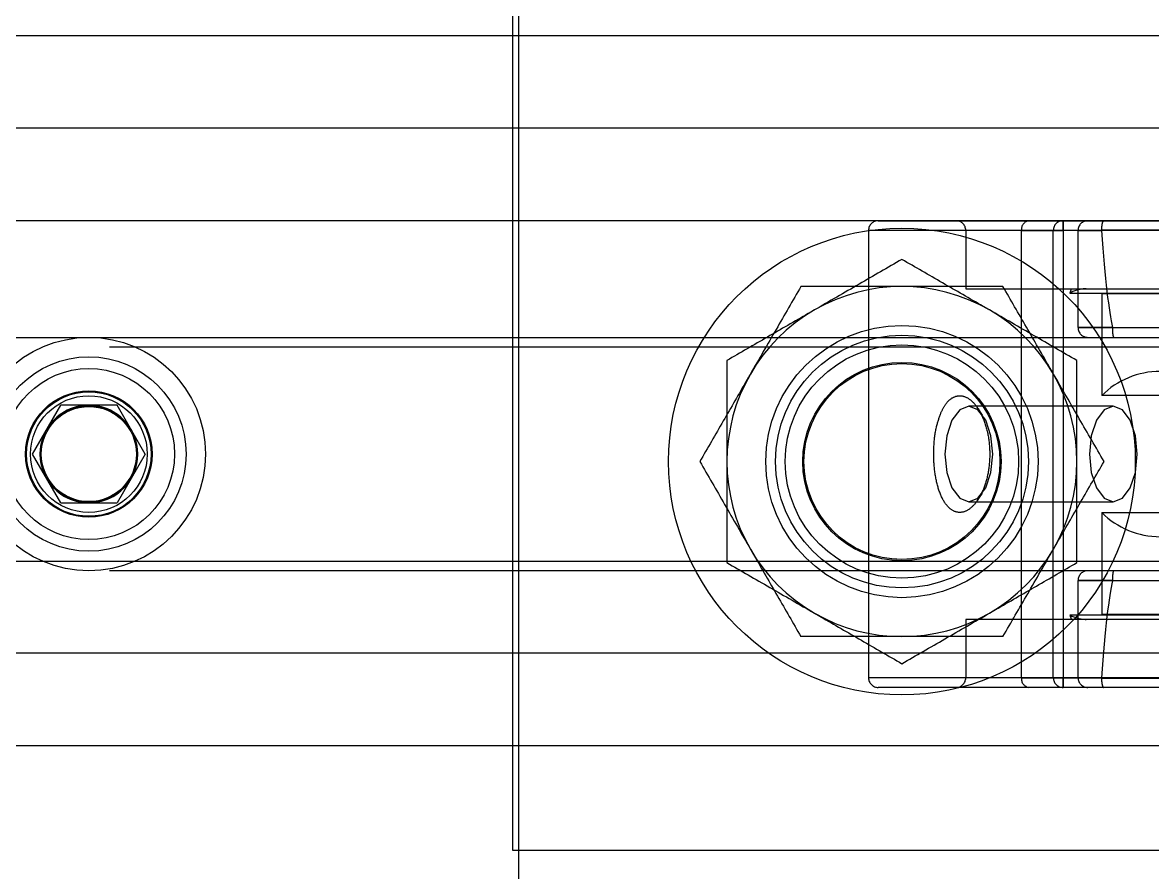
# Model space of a CAD drawing. Header units: metres. Extents: x 0 to 21025, y 0 to 14850.
# Drawn here: x 2676.8 to 2734.9, y 9002 to 9045.7 of the extents above; entities that cross this region are included whole.
import ezdxf

# ---------------------------------------------------------------- set-up
doc = ezdxf.new("R2010")
doc.units = ezdxf.units.M
doc.header["$LTSCALE"] = 25
doc.linetypes.add('HIDDEN2', pattern=[4.7625, 3.175, -1.5875])
for name, color, linetype in [('SL1', 8, 'Continuous'), ('SL4', 4, 'Continuous'), ('ST1', 7, 'HIDDEN2')]:
    doc.layers.add(name, color=color, linetype=linetype)

msp = doc.modelspace()

# ---------------------------------------------------------------- linework, layer by layer
at = {"layer": 'SL1'}
for p, q in [((2702.284, 9379.634), (2702.284, 9003.134)), ((2702.284, 9003.134), (2702.284, 8964.802))]:
    msp.add_line(p, q, dxfattribs=at)
at = {"layer": 'SL4'}
for p, q in [((2920.193, 9045.026), (2630.193, 9045.026)), ((2917.193, 9040.269), (2625.435, 9040.269)), ((2883.216, 9035.506), (2656.693, 9035.506)), ((2677.295, 9023.519), (2678.744, 9026.029)), ((2681.642, 9026.029), (2678.744, 9026.029)), ((2683.091, 9023.519), (2681.642, 9026.029)), ((2678.744, 9021.009), (2677.295, 9023.519)), ((2683.091, 9023.519), (2681.642, 9021.009)), ((2678.744, 9021.009), (2681.642, 9021.009)), ((2917.193, 9013.276), (2625.435, 9013.276)), ((2917.018, 9008.519), (2630.193, 9008.519)), ((2701.999, 9003.134), (2701.999, 9008.519)), ((2742.781, 9003.134), (2701.999, 9003.134))]:
    msp.add_line(p, q, dxfattribs=at)
for radius in [6, 5, 4.4]:
    msp.add_circle((2680.193, 9023.519), radius, dxfattribs=at)
for start, end in [(90, 150), (30, 90), (150, 210), (330, 30), (210, 270), (270, 330)]:
    msp.add_arc((2680.193, 9023.519), 2.51, start, end, dxfattribs=at)
at = {"layer": 'ST1'}
for p, q in [((2701.999, 9008.519), (2701.999, 9153.134)), ((2917.193, 9045.026), (2630.193, 9045.026)), ((2920.193, 9035.506), (2620.193, 9035.506)), ((2720.781, 9035.519), (2728.53, 9035.519)), ((2728.53, 9035.519), (2730.281, 9035.519)), ((2730.281, 9035.519), (2730.281, 9035.019)), ((2730.281, 9035.519), (2731.556, 9035.519)), ((2730.281, 9035.019), (2730.281, 9035.519)), ((2731.556, 9035.519), (2732.374, 9035.519)), ((2732.374, 9035.519), (2778.189, 9035.519)), ((2720.281, 9035.019), (2720.281, 9012.019)), ((2728.142, 9035.019), (2720.33, 9035.019)), ((2785.281, 9035.019), (2725.281, 9035.019)), ((2725.281, 9035.019), (2725.281, 9032.019)), ((2728.142, 9012.019), (2728.142, 9035.019)), ((2729.781, 9035.019), (2728.142, 9035.019)), ((2728.142, 9035.019), (2729.781, 9035.019)), ((2729.781, 9012.019), (2729.781, 9035.019)), ((2729.781, 9035.019), (2730.281, 9035.019)), ((2730.281, 9035.019), (2729.781, 9035.019)), ((2730.281, 9035.019), (2730.281, 9012.019)), ((2731.056, 9035.019), (2730.281, 9035.019)), ((2731.056, 9030.019), (2731.056, 9035.019)), ((2732.259, 9035.019), (2731.056, 9035.019)), ((2731.056, 9035.019), (2732.259, 9035.019)), ((2732.259, 9035.035), (2732.259, 9035.019)), ((2778.304, 9035.035), (2732.259, 9035.035)), ((2725.281, 9032.019), (2755.281, 9032.019)), ((2730.634, 9031.796), (2779.929, 9031.796)), ((2732.271, 9031.769), (2778.292, 9031.769)), ((2732.271, 9031.769), (2732.271, 9026.524)), ((2731.056, 9030.019), (2732.837, 9030.019)), ((2732.837, 9030.019), (2731.056, 9030.019)), ((2732.837, 9030.019), (2732.835, 9030.035)), ((2732.835, 9030.035), (2777.728, 9030.035)), ((2660.693, 9029.519), (2879.693, 9029.519)), ((2879.693, 9029.019), (2660.693, 9029.019)), ((2778.292, 9026.524), (2732.271, 9026.524)), ((2732.866, 9025.977), (2725.439, 9025.977)), ((2726.149, 9025.526), (2725.873, 9025.916)), ((2725.864, 9021.108), (2726.149, 9021.511)), ((2725.439, 9021.06), (2732.866, 9021.06)), ((2732.271, 9020.513), (2778.292, 9020.513)), ((2732.271, 9020.513), (2732.271, 9015.269)), ((2660.693, 9018.019), (2879.693, 9018.019)), ((2879.693, 9017.519), (2660.693, 9017.519)), ((2732.837, 9017.019), (2731.056, 9017.019)), ((2731.056, 9012.019), (2731.056, 9017.019)), ((2731.056, 9017.019), (2732.837, 9017.019)), ((2732.835, 9017.002), (2732.837, 9017.019)), ((2777.728, 9017.002), (2732.835, 9017.002)), ((2785.281, 9015.019), (2725.281, 9015.019)), ((2725.281, 9015.019), (2725.281, 9012.019)), ((2779.929, 9015.241), (2730.634, 9015.241)), ((2778.292, 9015.269), (2732.271, 9015.269)), ((2920.193, 9013.276), (2625.435, 9013.276)), ((2728.142, 9012.019), (2720.33, 9012.019)), ((2785.281, 9012.019), (2725.281, 9012.019)), ((2728.142, 9012.019), (2729.781, 9012.019)), ((2729.781, 9012.019), (2728.142, 9012.019)), ((2729.781, 9012.019), (2730.281, 9012.019)), ((2730.281, 9012.019), (2729.781, 9012.019)), ((2730.281, 9012.019), (2731.056, 9012.019)), ((2730.281, 9012.019), (2730.281, 9011.519)), ((2730.281, 9011.519), (2730.281, 9012.019)), ((2731.056, 9012.019), (2732.259, 9012.019)), ((2732.259, 9012.019), (2731.056, 9012.019)), ((2732.259, 9012.019), (2732.259, 9012.002)), ((2732.259, 9012.002), (2778.304, 9012.002)), ((2728.53, 9011.519), (2720.781, 9011.519)), ((2730.281, 9011.519), (2728.53, 9011.519)), ((2731.556, 9011.519), (2730.281, 9011.519)), ((2732.374, 9011.519), (2731.556, 9011.519)), ((2778.189, 9011.519), (2732.374, 9011.519))]:
    msp.add_line(p, q, dxfattribs=at)
at = {"layer": 'ST1', "flags": 128}
for points in [[(2725.439, 9021.06), (2725.91, 9021.247), (2726.308, 9021.78), (2726.575, 9022.578), (2726.669, 9023.519), (2726.575, 9024.459), (2726.308, 9025.257), (2725.91, 9025.79), (2725.439, 9025.977), (2724.969, 9025.79), (2724.57, 9025.257), (2724.303, 9024.459), (2724.21, 9023.519), (2724.303, 9022.578), (2724.57, 9021.78), (2724.969, 9021.247), (2725.439, 9021.06)], [(2734.095, 9023.519), (2734.001, 9024.459), (2733.735, 9025.257), (2733.336, 9025.79), (2732.866, 9025.977), (2732.395, 9025.79), (2731.996, 9025.257), (2731.73, 9024.459), (2731.636, 9023.519), (2731.73, 9022.578), (2731.996, 9021.78), (2732.395, 9021.247), (2732.866, 9021.06), (2733.336, 9021.247), (2733.735, 9021.78), (2734.001, 9022.578), (2734.095, 9023.519)]]:
    msp.add_lwpolyline(points, dxfattribs=at)
at = {"layer": 'ST1'}
for centre, radius in [((2721.999, 9023.134), 12), ((2721.999, 9023.134), 7), ((2721.999, 9023.134), 6.5), ((2721.999, 9023.134), 6), ((2721.999, 9023.134), 5.1), ((2721.999, 9023.134), 5.036), ((2680.193, 9023.519), 4.4), ((2680.193, 9023.519), 3.25), ((2680.193, 9023.519), 3.25), ((2680.193, 9023.519), 3.2), ((2680.193, 9023.519), 3), ((2680.193, 9023.519), 2.5), ((2680.193, 9023.519), 2.446)]:
    msp.add_circle(centre, radius, dxfattribs=at)
for centre, radius, start, end in [((2720.781, 9035.019), 0.5, 90, 180), ((2724.781, 9035.019), 0.5, 0, 90), ((2728.594, 9035.068), 0.455, 98.12626, 186.29276), ((2730.281, 9035.019), 0.5, 90, 180), ((2731.556, 9035.019), 0.5, 90, 180), ((2721.999, 9023.134), 9, 60, 120), ((2731.475, 9030.319), 1.7, 90, 119.64451), ((2755.281, 9023.519), 26, 160.91788, 161.43593), ((2721.999, 9023.134), 9, 120, 180), ((2721.999, 9023.134), 9, 0, 60), ((2731.556, 9030.019), 0.5, 180, 270), ((2735.276, 9023.519), 4.25, 90, 135), ((2721.999, 9023.134), 9, 180, 240), ((2721.999, 9023.134), 9, 300, 0), ((2735.276, 9023.519), 4.25, 225, 270), ((2731.556, 9017.019), 0.5, 90, 180), ((2721.999, 9023.134), 9, 240, 300), ((2731.475, 9016.719), 1.7, 240.35549, 270), ((2755.281, 9023.519), 26, 198.56407, 199.08212), ((2720.781, 9012.019), 0.5, 180, 270), ((2724.781, 9012.019), 0.5, 270, 0), ((2728.594, 9011.969), 0.455, 173.70724, 261.87374), ((2730.281, 9012.019), 0.5, 180, 270), ((2731.556, 9012.019), 0.5, 180, 270)]:
    msp.add_arc(centre, radius, start, end, dxfattribs=at)
for centre, start_param, end_param in [((2733.096, 9091.961), 2.718733, 3.012905), ((2733.096, 8955.076), 0.128688, 0.42286)]:
    msp.add_ellipse(centre, major_axis=(0, 62.443), ratio=0.03267, start_param=start_param, end_param=end_param, dxfattribs=at)
for points, knots in [([(2732.374, 9035.519), (2732.373, 9035.519), (2732.365, 9035.518), (2732.343, 9035.508), (2732.311, 9035.454), (2732.282, 9035.345), (2732.263, 9035.2), (2732.26, 9035.09), (2732.259, 9035.035)], [0, 0, 0, 0, 0.00841, 0.140315, 0.359805, 0.574575, 0.787251, 1, 1, 1, 1]), ([(2721.999, 9033.526), (2721.268, 9033.104), (2719.793, 9032.252), (2718.268, 9031.372), (2717.499, 9030.928)], [0, 0, 0, 0, 0.495458, 1, 1, 1, 1]), ([(2726.499, 9030.928), (2726.392, 9030.989), (2725.584, 9031.456), (2724.061, 9032.335), (2722.691, 9033.127), (2721.999, 9033.526)], [0, 0, 0, 0, 0.07009, 0.530784, 1, 1, 1, 1]), ([(2716.803, 9032.134), (2716.381, 9031.403), (2715.529, 9029.928), (2714.649, 9028.403), (2714.205, 9027.634)], [0, 0, 0, 0, 0.495458, 1, 1, 1, 1]), ([(2721.999, 9032.134), (2721.526, 9032.134), (2719.768, 9032.134), (2718.055, 9032.134), (2716.803, 9032.134)], [0, 0, 0, 0, 0.268634, 1, 1, 1, 1]), ([(2727.195, 9032.134), (2726.759, 9032.134), (2725.065, 9032.134), (2723.305, 9032.134), (2721.999, 9032.134)], [0, 0, 0, 0, 0.2575513, 1, 1, 1, 1]), ([(2729.793, 9027.634), (2729.731, 9027.74), (2729.265, 9028.548), (2728.386, 9030.071), (2727.594, 9031.442), (2727.195, 9032.134)], [0, 0, 0, 0, 0.07009, 0.530784, 1, 1, 1, 1]), ([(2717.499, 9030.928), (2717.392, 9030.866), (2716.584, 9030.4), (2715.061, 9029.521), (2713.691, 9028.729), (2712.999, 9028.33)], [0, 0, 0, 0, 0.07009, 0.530784, 1, 1, 1, 1]), ([(2730.999, 9028.33), (2730.268, 9028.752), (2728.793, 9029.603), (2727.268, 9030.484), (2726.499, 9030.928)], [0, 0, 0, 0, 0.495458, 1, 1, 1, 1]), ([(2732.902, 9029.519), (2732.893, 9029.526), (2732.877, 9029.54), (2732.855, 9029.655), (2732.84, 9029.821), (2732.838, 9029.953), (2732.837, 9030.019)], [0, 0, 0, 0, 0.25, 0.5, 0.75, 1, 1, 1, 1]), ([(2712.999, 9028.33), (2712.999, 9027.998), (2712.999, 9026.306), (2712.999, 9024.547), (2712.999, 9023.134)], [0, 0, 0, 0, 0.196353, 1, 1, 1, 1]), ([(2730.999, 9023.134), (2730.999, 9024.547), (2730.999, 9026.306), (2730.999, 9027.998), (2730.999, 9028.33)], [0, 0, 0, 0, 0.803647, 1, 1, 1, 1]), ([(2714.205, 9027.634), (2714.143, 9027.527), (2713.677, 9026.719), (2712.797, 9025.196), (2712.006, 9023.825), (2711.607, 9023.134)], [0, 0, 0, 0, 0.07009, 0.530784, 1, 1, 1, 1]), ([(2732.391, 9023.134), (2731.969, 9023.864), (2731.118, 9025.339), (2730.237, 9026.864), (2729.793, 9027.634)], [0, 0, 0, 0, 0.495458, 1, 1, 1, 1]), ([(2723.991, 9025.611), (2723.911, 9025.381), (2723.738, 9024.886), (2723.621, 9023.928), (2723.634, 9022.885), (2723.799, 9021.899), (2724.102, 9021.109), (2724.515, 9020.616), (2724.989, 9020.464), (2725.471, 9020.643), (2725.915, 9021.119), (2726.273, 9021.851), (2726.496, 9022.782), (2726.539, 9023.819), (2726.383, 9024.839), (2726.05, 9025.704), (2725.597, 9026.3), (2725.1, 9026.562), (2724.628, 9026.483), (2724.248, 9026.14), (2724.068, 9025.77), (2723.991, 9025.611)], [0, 0, 0, 0, 0.047292, 0.102091, 0.158296, 0.214989, 0.271005, 0.325251, 0.37727, 0.427786, 0.478331, 0.530322, 0.584384, 0.640206, 0.696866, 0.753228, 0.808134, 0.860843, 0.911693, 0.962052, 1, 1, 1, 1]), ([(2711.607, 9023.134), (2712.028, 9022.403), (2712.88, 9020.928), (2713.76, 9019.403), (2714.205, 9018.634)], [0, 0, 0, 0, 0.495458, 1, 1, 1, 1]), ([(2712.999, 9023.134), (2712.999, 9022.746), (2712.999, 9020.988), (2712.999, 9019.274), (2712.999, 9017.937)], [0, 0, 0, 0, 0.220364, 1, 1, 1, 1]), ([(2729.793, 9018.634), (2729.855, 9018.74), (2730.321, 9019.548), (2731.2, 9021.071), (2731.992, 9022.442), (2732.391, 9023.134)], [0, 0, 0, 0, 0.07009, 0.530784, 1, 1, 1, 1]), ([(2730.999, 9017.937), (2730.999, 9019.274), (2730.999, 9020.988), (2730.999, 9022.746), (2730.999, 9023.134)], [0, 0, 0, 0, 0.779636, 1, 1, 1, 1]), ([(2714.205, 9018.634), (2714.266, 9018.527), (2714.733, 9017.719), (2715.612, 9016.196), (2716.403, 9014.825), (2716.803, 9014.134)], [0, 0, 0, 0, 0.07009, 0.530784, 1, 1, 1, 1]), ([(2727.195, 9014.134), (2727.617, 9014.864), (2728.469, 9016.339), (2729.349, 9017.864), (2729.793, 9018.634)], [0, 0, 0, 0, 0.495458, 1, 1, 1, 1]), ([(2712.999, 9017.937), (2713.73, 9017.515), (2715.205, 9016.664), (2716.73, 9015.784), (2717.499, 9015.339)], [0, 0, 0, 0, 0.495458, 1, 1, 1, 1]), ([(2726.499, 9015.339), (2726.606, 9015.401), (2727.413, 9015.867), (2728.936, 9016.747), (2730.307, 9017.538), (2730.999, 9017.937)], [0, 0, 0, 0, 0.07009, 0.530784, 1, 1, 1, 1]), ([(2732.837, 9017.019), (2732.838, 9017.084), (2732.84, 9017.215), (2732.855, 9017.38), (2732.876, 9017.496), (2732.893, 9017.511), (2732.901, 9017.519)], [0, 0, 0, 0, 0.25, 0.5, 0.75, 1, 1, 1, 1]), ([(2717.499, 9015.339), (2717.606, 9015.278), (2718.413, 9014.811), (2719.936, 9013.932), (2721.307, 9013.141), (2721.999, 9012.741)], [0, 0, 0, 0, 0.07009, 0.530784, 1, 1, 1, 1]), ([(2721.999, 9012.741), (2722.73, 9013.163), (2724.205, 9014.015), (2725.73, 9014.895), (2726.499, 9015.339)], [0, 0, 0, 0, 0.495458, 1, 1, 1, 1]), ([(2721.999, 9014.134), (2721.526, 9014.134), (2719.768, 9014.134), (2718.055, 9014.134), (2716.803, 9014.134)], [0, 0, 0, 0, 0.268634, 1, 1, 1, 1]), ([(2727.195, 9014.134), (2726.759, 9014.134), (2725.065, 9014.134), (2723.305, 9014.134), (2721.999, 9014.134)], [0, 0, 0, 0, 0.2575513, 1, 1, 1, 1]), ([(2732.259, 9012.002), (2732.26, 9011.947), (2732.263, 9011.837), (2732.282, 9011.692), (2732.311, 9011.583), (2732.343, 9011.529), (2732.365, 9011.519), (2732.373, 9011.519), (2732.374, 9011.519)], [0, 0, 0, 0, 0.212749, 0.425425, 0.640195, 0.859685, 0.99159, 1, 1, 1, 1])]:
    msp.add_open_spline(points, degree=3, knots=knots, dxfattribs=at)

doc.saveas('drawing.dxf')
